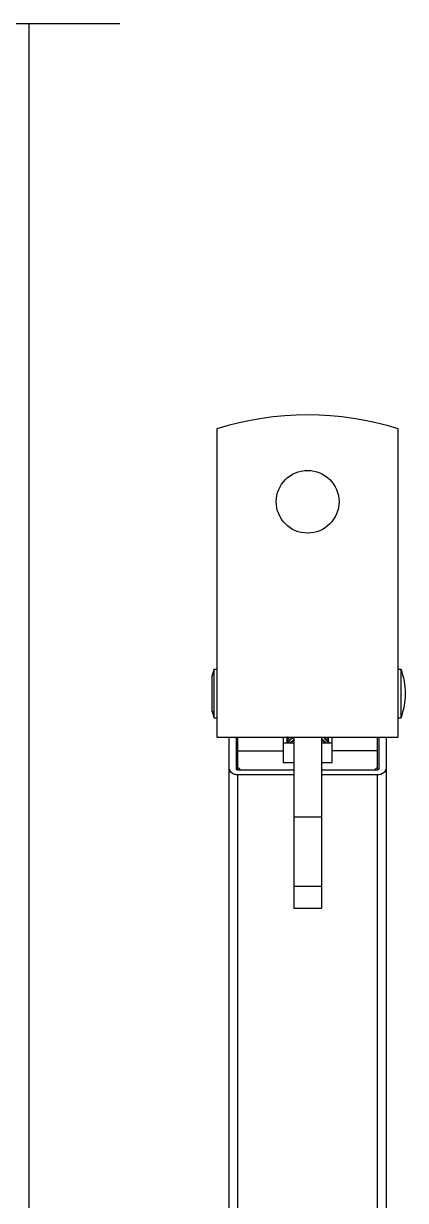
# Model space of a CAD drawing. Extents: x 69728788 to 150676229, y 20327566 to 43663798.
# Drawn here: x 75457876 to 75458375, y 20749145 to 20750683 of the extents above; entities that cross this region are included whole.
import ezdxf

# ---------------------------------------------------------------- set-up
doc = ezdxf.new("R2010")
doc.units = 0
doc.header["$LTSCALE"] = 1000
doc.header["$MEASUREMENT"] = 0
doc.layers.get('0').update_dxf_attribs({"linetype": 'CONTINUOUS'})
doc.layers.add('02___PRT_ALL_AXES', color=7, linetype='CONTINUOUS')

msp = doc.modelspace()

# ---------------------------------------------------------------- linework, layer by layer
at = {"color": 7, "linetype": 'Continuous'}
for p, q in [((75457291.8, 20750682.5), (75458002.1, 20750682.5)), ((75457883.2, 20750682.5), (75457883.2, 20747039.9)), ((75458129.1, 20750153), (75458129.1, 20749750.4)), ((75458365.9, 20749750.4), (75458365.9, 20750153)), ((75458125.5, 20749839.2), (75458129.1, 20749839.2)), ((75458365.9, 20749839.2), (75458369.5, 20749839.2)), ((75458125.5, 20749775.5), (75458129.1, 20749775.5)), ((75458365.9, 20749775.5), (75458369.5, 20749775.5)), ((75458129.1, 20749750.4), (75458365.9, 20749750.4)), ((75458145.1, 20748230.7), (75458145.1, 20749750.4)), ((75458154.2, 20749750.4), (75458154.2, 20749709)), ((75458156.4, 20749707.4), (75458156.4, 20749750.4)), ((75458215.6, 20749750.4), (75458215.6, 20749717.4)), ((75458229.3, 20749750.4), (75458229.3, 20749527.1)), ((75458265.7, 20749750.4), (75458265.7, 20749527.1)), ((75458265.9, 20749742.9), (75458265.8, 20749742.9)), ((75458279.4, 20749717.4), (75458279.4, 20749750.4)), ((75458338.6, 20749707.4), (75458338.6, 20749750.4)), ((75458340.9, 20749709), (75458340.9, 20749750.4)), ((75458350, 20749750.4), (75458350, 20748230.7)), ((75458156.4, 20749732.6), (75458215.6, 20749732.6)), ((75458338.6, 20749732.6), (75458279.4, 20749732.6)), ((75458156.4, 20749707.4), (75458229.3, 20749707.4)), ((75458156.4, 20748229), (75458156.4, 20749701)), ((75458229.3, 20749701), (75458156.4, 20749701)), ((75458265.7, 20749707.4), (75458338.6, 20749707.4)), ((75458338.6, 20749701), (75458265.7, 20749701)), ((75458338.6, 20748229), (75458338.6, 20749701)), ((75458229.3, 20749646), (75458265.7, 20749646)), ((75458229.3, 20749555.8), (75458265.7, 20749555.8)), ((75458229.3, 20749527.1), (75458265.7, 20749527.1))]:
    msp.add_line(p, q, dxfattribs=at)
for points in [[(75458154.2, 20749709), (75458154.3, 20749708.4), (75458154.8, 20749707.9), (75458155.6, 20749707.6), (75458156.4, 20749707.4)], [(75458338.6, 20749707.4), (75458339.4, 20749707.6), (75458340.2, 20749707.9), (75458340.7, 20749708.4), (75458340.9, 20749709)]]:
    msp.add_lwpolyline(points, dxfattribs=at)
for centre, radius, start, end in [((75458247.5, 20749776.7), 394.5, 72.5364, 107.4636), ((75458234.9, 20749750), 14.7, 178.3603, 179.9995), ((75458235, 20749750), 14.8, 180.0173, 187.5323), ((75458235, 20749746.1), 14.8, 172.4831, 179.9829), ((75458235.2, 20749745.2), 15, 170.629, 176.2824), ((75458234.9, 20749745.2), 14.8, 176.2903, 179.9967), ((75458235, 20749745.2), 14.8, 180.0172, 187.5235), ((75458235.4, 20749746.1), 15.2, 165.7648, 172.4748), ((75458235.4, 20749741.3), 15.2, 165.7644, 172.4657), ((75458235.2, 20749741.3), 15, 172.4824, 173.9962), ((75458235.6, 20749745.1), 15.4, 162.4874, 170.6013), ((75458235.6, 20749740.2), 15.4, 162.4837, 170.2332), ((75458235.7, 20749746), 15.5, 163.4415, 165.7729), ((75458235.8, 20749741.2), 15.6, 162.5052, 165.7688), ((75458236.1, 20749744.9), 16, 159.7302, 162.506), ((75458244.3, 20749724.3), 27, 124.0244, 124.6459), ((75458252.6, 20749724.8), 25.6, 58.2813, 59.0616), ((75458261.5, 20749743.6), 13.3, 15.3229, 16.4114), ((75458261.8, 20749743.7), 13.1, 8.8281, 15.3359), ((75458262, 20749747.6), 12.9, 4.3664, 12.8789), ((75458262.1, 20749748.5), 12.7, 0.024, 8.5353), ((75458262.1, 20749747.6), 12.7, 351.1841, 359.9741), ((75458262.1, 20749743.7), 12.7, 0.0261, 8.822), ((75458262.2, 20749747.6), 12.6, 0.0047, 4.3398), ((75458262.2, 20749742.8), 12.6, 0.4275, 4.3388)]:
    msp.add_arc(centre, radius, start, end, dxfattribs=at)
for points in [[(75458223.2, 20749750.5), (75458222.2, 20749749), (75458221.4, 20749747.5), (75458220.9, 20749745.8)], [(75458220.9, 20749744.9), (75458221.5, 20749746.9), (75458222.6, 20749748.8), (75458223.9, 20749750.4)], [(75458229, 20749746.5), (75458227.5, 20749745.4), (75458226.1, 20749744.2), (75458224.8, 20749742.9)], [(75458225.8, 20749742.9), (75458226.8, 20749743.9), (75458228, 20749744.9), (75458229.2, 20749745.7)], [(75458274.3, 20749747.4), (75458274, 20749748.4), (75458273.5, 20749749.5), (75458273, 20749750.4)]]:
    msp.add_open_spline(points, degree=3, dxfattribs=at)
for points, knots in [([(75458227.8, 20749750.5), (75458227.1, 20749749.9), (75458224.6, 20749747.8), (75458222.6, 20749745.1), (75458221.6, 20749742.9)], [0, 0, 0, 0, 0.264129, 1, 1, 1, 1]), ([(75458222.1, 20749742.9), (75458222.5, 20749743.6), (75458224.3, 20749746.6), (75458227, 20749749), (75458229.2, 20749750.5)], [0, 0, 0, 0, 0.237509, 1, 1, 1, 1]), ([(75458271.5, 20749742.9), (75458271.2, 20749743.4), (75458269.5, 20749745.2), (75458267.4, 20749746.8), (75458265.8, 20749747.8)], [0, 0, 0, 0, 0.238298, 1, 1, 1, 1]), ([(75458266.1, 20749746.6), (75458266.5, 20749746.3), (75458268.2, 20749745.2), (75458269.7, 20749743.9), (75458270.7, 20749742.8)], [0, 0, 0, 0, 0.259883, 1, 1, 1, 1]), ([(75458267.6, 20749750.4), (75458268.3, 20749749.9), (75458270.9, 20749747.8), (75458272.9, 20749745.1), (75458273.8, 20749742.9)], [0, 0, 0, 0, 0.268325, 1, 1, 1, 1]), ([(75458274.2, 20749742.9), (75458274, 20749743.6), (75458272.8, 20749746.5), (75458270.6, 20749748.9), (75458268.8, 20749750.5)], [0, 0, 0, 0, 0.236582, 1, 1, 1, 1]), ([(75458272.4, 20749750.4), (75458272.7, 20749749.9), (75458273.9, 20749747.9), (75458274.7, 20749745.5), (75458274.8, 20749743.7)], [0, 0, 0, 0, 0.260499, 1, 1, 1, 1]), ([(75458156.4, 20749701), (75458155, 20749701), (75458150.2, 20749701.5), (75458145.1, 20749705.6), (75458145.1, 20749709)], [0, 0, 0, 0, 0.300361, 1, 1, 1, 1]), ([(75458350, 20749709), (75458350, 20749705.6), (75458344.8, 20749701.5), (75458340, 20749701), (75458338.6, 20749701)], [0, 0, 0, 0, 0.699639, 1, 1, 1, 1])]:
    msp.add_open_spline(points, degree=3, knots=knots, dxfattribs=at)
at = {"layer": '02___PRT_ALL_AXES', "color": 7, "linetype": 'Continuous'}
for p, q in [((75458122.6, 20749830.1), (75458125.5, 20749839.2)), ((75458125.5, 20749775.5), (75458125.5, 20749839.2)), ((75458125.5, 20749839.2), (75458129.1, 20749839.2)), ((75458365.9, 20749839.2), (75458369.5, 20749839.2)), ((75458369.5, 20749775.5), (75458369.5, 20749839.2)), ((75458122.6, 20749784.6), (75458122.6, 20749830.1)), ((75458122.6, 20749784.6), (75458125.5, 20749775.5)), ((75458125.5, 20749775.5), (75458129.1, 20749775.5)), ((75458365.9, 20749775.5), (75458369.5, 20749775.5)), ((75458215.6, 20749742.8), (75458229.3, 20749742.8)), ((75458265.7, 20749742.8), (75458279.4, 20749742.8)), ((75458160, 20749707.4), (75458156.4, 20749711.1)), ((75458215.6, 20749717.4), (75458229.3, 20749717.4)), ((75458265.7, 20749717.4), (75458279.4, 20749717.4)), ((75458338.6, 20749711.1), (75458335, 20749707.4))]:
    msp.add_line(p, q, dxfattribs=at)
msp.add_circle((75458247.5, 20750057.8), 41, dxfattribs=at)
for centre, start, end in [((75458210.8, 20749807.3), 159.5127, 165.5225), ((75458284.2, 20749807.3), 339.5127, 20.4873), ((75458210.8, 20749807.3), 194.4775, 200.4873)]:
    msp.add_arc(centre, 91.1, start, end, dxfattribs=at)

doc.saveas('drawing.dxf')
